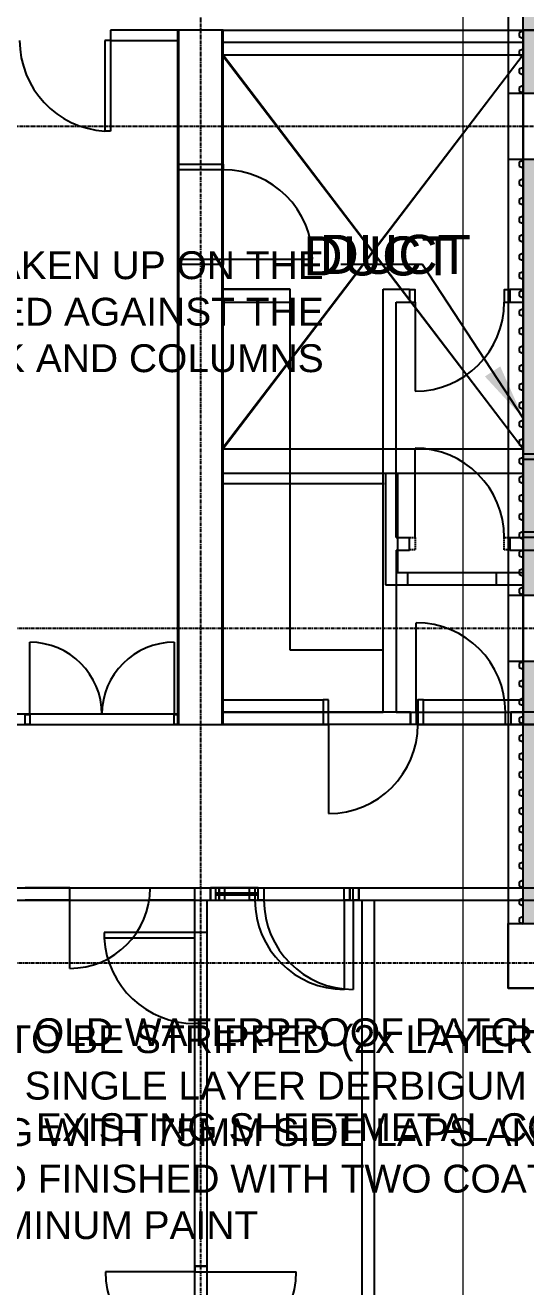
# Model space of a CAD drawing. Header units: millimetres. Extents: x -27283 to 30143, y -18440 to 22926.
# Drawn here: x -19108 to -14620, y -8124 to 3182 of the extents above; entities that cross this region are included whole.
import ezdxf

# ---------------------------------------------------------------- set-up
doc = ezdxf.new("R2010")
doc.units = ezdxf.units.MM
for name, pattern in [('DASHED', [19.05, 12.7, -6.35]), ('PCENTRE', [50.8, 31.75, -6.35, 6.35, -6.35]), ('PCENTRE2', [28.575, 19.05, -3.175, 3.175, -3.175])]:
    doc.linetypes.add(name, pattern=pattern)
for name, color, linetype in [('11th Floor - Doors Windows and Openings', 7, 'Continuous'), ('11th Floor - General', 7, 'Continuous'), ('11th Floor - Structural Members', 7, 'Continuous'), ('11th Floor - Walls', 7, 'Continuous'), ('Boundaries_and_building_grids', 140, 'PCENTRE2'), ('Lift Motor Room Roof - Hatch', 7, 'Continuous'), ('Lift Motor Room Roof - Roofs', 7, 'Continuous'), ('Lift Motor Room Roof - Structural Members', 7, 'Continuous'), ('Lift Motor Room Roof - Text and Leaders', 7, 'Continuous'), ('Lift Motor Room Roof - Walls', 7, 'Continuous'), ('Roof - General', 7, 'Continuous'), ('Roof - Structural Members', 7, 'Continuous'), ('Roof - Text and Leaders', 7, 'Continuous'), ('Roof - Walls', 7, 'Continuous'), ('Sixth Floor - Doors Windows and Openings', 7, 'Continuous'), ('Sixth Floor - Structural Members', 7, 'Continuous'), ('Sixth Floor - Text and Leaders', 7, 'Continuous'), ('Sixth Floor - Walls', 7, 'Continuous'), ('Tenth Floor - Doors Windows and Openings', 7, 'Continuous'), ('Tenth Floor - Structural Members', 7, 'Continuous'), ('Tenth Floor - Text and Leaders', 7, 'Continuous'), ('Tenth Floor - Walls', 7, 'Continuous')]:
    doc.layers.add(name, color=color, linetype=linetype)
doc.styles.add('Arial1', font='arial.ttf')
doc.dimstyles.new('ISO-25', dxfattribs={"dimtxt": 2.5, "dimasz": 2.5, "dimexe": 1.25, "dimexo": 0.625, "dimtad": 1, "dimtxsty": 'Standard', "dimcen": 2.5, "dimadec": 0, "dimazin": 0, "dimtfac": 1, "dimtmove": 0, "dimatfit": 3, "dimfxl": 1, "dimarcsym": 0})
pattern_1 = [(90, (0, 0), (-25, 2e-15), [0.25, -199.75]), (90, (0.98, 2.5), (-25, 2e-15), [0.25, -199.75]), (90, (1.955, 5), (-25, 2e-15), [0.25, -199.75]), (90, (2.917, 7.5), (-25, 2e-15), [0.25, -199.75]), (90, (3.862, 10), (-25, 2e-15), [0.25, -199.75]), (90, (4.782, 12.5), (-25, 2e-15), [0.25, -199.75]), (90, (5.675, 15), (-25, 2e-15), [0.25, -199.75]), (90, (6.53, 17.5), (-25, 2e-15), [0.25, -199.75]), (90, (7.348, 20), (-25, 2e-15), [0.25, -199.75]), (90, (8.117, 22.5), (-25, 2e-15), [0.25, -199.75]), (90, (8.84, 25), (-25, 2e-15), [0.25, -199.75]), (90, (9.505, 27.5), (-25, 2e-15), [0.25, -199.75]), (90, (10.113, 30), (-25, 2e-15), [0.25, -199.75]), (90, (10.658, 32.5), (-25, 2e-15), [0.25, -199.75]), (90, (11.137, 35), (-25, 2e-15), [0.25, -199.75]), (90, (11.547, 37.5), (-25, 2e-15), [0.25, -199.75]), (90, (11.887, 40), (-25, 2e-15), [0.25, -199.75]), (90, (12.155, 42.5), (-25, 2e-15), [0.25, -199.75]), (90, (12.345, 45), (-25, 2e-15), [0.25, -199.75]), (90, (12.463, 47.5), (-25, 2e-15), [0.25, -199.75]), (90, (12.5, 50), (-25, 2e-15), [0.25, -199.75]), (90, (0.98, 97.5), (-25, 2e-15), [0.25, -199.75]), (90, (1.955, 95), (-25, 2e-15), [0.25, -199.75]), (90, (2.917, 92.5), (-25, 2e-15), [0.25, -199.75]), (90, (3.862, 90), (-25, 2e-15), [0.25, -199.75]), (90, (4.782, 87.5), (-25, 2e-15), [0.25, -199.75]), (90, (5.675, 85), (-25, 2e-15), [0.25, -199.75]), (90, (6.53, 82.5), (-25, 2e-15), [0.25, -199.75]), (90, (7.348, 80), (-25, 2e-15), [0.25, -199.75]), (90, (8.117, 77.5), (-25, 2e-15), [0.25, -199.75]), (90, (8.84, 75), (-25, 2e-15), [0.25, -199.75]), (90, (9.505, 72.5), (-25, 2e-15), [0.25, -199.75]), (90, (10.113, 70), (-25, 2e-15), [0.25, -199.75]), (90, (10.658, 67.5), (-25, 2e-15), [0.25, -199.75]), (90, (11.137, 65), (-25, 2e-15), [0.25, -199.75]), (90, (11.547, 62.5), (-25, 2e-15), [0.25, -199.75]), (90, (11.887, 60), (-25, 2e-15), [0.25, -199.75]), (90, (12.155, 57.5), (-25, 2e-15), [0.25, -199.75]), (90, (12.345, 55), (-25, 2e-15), [0.25, -199.75]), (90, (12.463, 52.5), (-25, 2e-15), [0.25, -199.75]), (90, (-0.98, 102.5), (-25, 2e-15), [0.25, -199.75]), (90, (-1.955, 105), (-25, 2e-15), [0.25, -199.75]), (90, (-2.917, 107.5), (-25, 2e-15), [0.25, -199.75]), (90, (-3.862, 110), (-25, 2e-15), [0.25, -199.75]), (90, (-4.782, 112.5), (-25, 2e-15), [0.25, -199.75]), (90, (-5.675, 115), (-25, 2e-15), [0.25, -199.75]), (90, (-6.53, 117.5), (-25, 2e-15), [0.25, -199.75]), (90, (-7.348, 120), (-25, 2e-15), [0.25, -199.75]), (90, (-8.117, 122.5), (-25, 2e-15), [0.25, -199.75]), (90, (-8.84, 125), (-25, 2e-15), [0.25, -199.75]), (90, (-9.505, 127.5), (-25, 2e-15), [0.25, -199.75]), (90, (-10.113, 130), (-25, 2e-15), [0.25, -199.75]), (90, (-10.658, 132.5), (-25, 2e-15), [0.25, -199.75]), (90, (-11.137, 135), (-25, 2e-15), [0.25, -199.75]), (90, (-11.547, 137.5), (-25, 2e-15), [0.25, -199.75]), (90, (-11.887, 140), (-25, 2e-15), [0.25, -199.75]), (90, (-12.155, 142.5), (-25, 2e-15), [0.25, -199.75]), (90, (-12.345, 145), (-25, 2e-15), [0.25, -199.75]), (90, (-12.463, 147.5), (-25, 2e-15), [0.25, -199.75]), (90, (-12.5, 150), (-25, 2e-15), [0.25, -199.75]), (90, (-0.98, 197.5), (-25, 2e-15), [0.25, -199.75]), (90, (-1.955, 195), (-25, 2e-15), [0.25, -199.75]), (90, (-2.917, 192.5), (-25, 2e-15), [0.25, -199.75]), (90, (-3.862, 190), (-25, 2e-15), [0.25, -199.75]), (90, (-4.782, 187.5), (-25, 2e-15), [0.25, -199.75]), (90, (-5.675, 185), (-25, 2e-15), [0.25, -199.75]), (90, (-6.53, 182.5), (-25, 2e-15), [0.25, -199.75]), (90, (-7.348, 180), (-25, 2e-15), [0.25, -199.75]), (90, (-8.117, 177.5), (-25, 2e-15), [0.25, -199.75]), (90, (-8.84, 175), (-25, 2e-15), [0.25, -199.75]), (90, (-9.505, 172.5), (-25, 2e-15), [0.25, -199.75]), (90, (-10.113, 170), (-25, 2e-15), [0.25, -199.75]), (90, (-10.658, 167.5), (-25, 2e-15), [0.25, -199.75]), (90, (-11.137, 165), (-25, 2e-15), [0.25, -199.75]), (90, (-11.547, 162.5), (-25, 2e-15), [0.25, -199.75]), (90, (-11.887, 160), (-25, 2e-15), [0.25, -199.75]), (90, (-12.155, 157.5), (-25, 2e-15), [0.25, -199.75]), (90, (-12.345, 155), (-25, 2e-15), [0.25, -199.75]), (90, (-12.463, 152.5), (-25, 2e-15), [0.25, -199.75]), (90, (0, 100), (-25, 2e-15), [0.25, -199.75])]

msp = doc.modelspace()

# ---------------------------------------------------------------- hatches: boundary and pattern name
at = {"layer": 'Lift Motor Room Roof - Hatch', "linetype": 'Continuous', "lineweight": -3}
h = msp.add_hatch(dxfattribs=at)
h.set_pattern_fill('GENERAL', color=8, scale=25, style=0)
h.set_pattern_definition(pattern_1)
h.paths.add_polyline_path([(-14643, 4901), (-14644, 2571), (-14323, 2571), (-14323, 4901)])
h = msp.add_hatch(dxfattribs=at)
h.set_pattern_fill('GENERAL', color=8, scale=25, style=0)
h.set_pattern_definition(pattern_1)
h.paths.add_polyline_path([(-14643, 1981), (-14643, -1929), (-14323, -1929), (-14323, 1981)])
h = msp.add_hatch(dxfattribs=at)
h.set_pattern_fill('GENERAL', color=8, scale=25, style=0)
h.set_pattern_definition(pattern_1)
h.paths.add_polyline_path([(-14643, -2519), (-14643, -4869), (-14323, -4869), (-14323, -2519)])

# ---------------------------------------------------------------- linework, layer by layer
at = {"layer": '11th Floor - Doors Windows and Openings', "color": 1, "linetype": 'Continuous'}
for p, q in [((-17333, 1086, 37950), (-16533, 1086, 37950)), ((-15613, 701, 37950), (-15613, -99, 37950)), ((-15613, -1409, 37950), (-15613, -609, 37950))]:
    msp.add_line(p, q, dxfattribs=at)
at = {"layer": '11th Floor - Doors Windows and Openings', "color": 1, "linetype": 'Continuous', "lineweight": -3}
for p, q in [((-19067, -2995, 37950), (-19067, -2348, 37950)), ((-17773, -2348, 37950), (-17773, -2995, 37950)), ((-18709, -5272, 37950), (-18709, -4549, 37950)), ((-17588, -7989, 37950), (-18388, -7989, 37950)), ((-17478, -7989, 37950), (-16678, -7989, 37950))]:
    msp.add_line(p, q, dxfattribs=at)
at = {"layer": '11th Floor - Doors Windows and Openings', "color": 1, "linetype": 'Continuous', "elevation": 37950}
for points in [[(-17333, 1886), (-17733, 1886), (-17733, 1936), (-17333, 1936), (-17333, 1886)], [(-17333, 1036), (-17733, 1036), (-17733, 1086), (-17333, 1086), (-17333, 1036)], [(-15663, 701), (-15613, 701), (-15613, 811), (-15663, 811), (-15663, 701)], [(-14813, 701), (-14763, 701), (-14763, 811), (-14813, 811), (-14813, 701)], [(-14423, -709), (-14643, -709), (-14643, -659), (-14423, -659), (-14423, -709)], [(-14423, -1409), (-14643, -1409), (-14643, -1359), (-14423, -1359), (-14423, -1409)]]:
    msp.add_lwpolyline(points, dxfattribs=at)
at = {"layer": '11th Floor - Doors Windows and Openings', "color": 1, "linetype": 'DASHED', "elevation": 37950}
for points in [[(-15663, -1409), (-15613, -1409), (-15613, -1519), (-15663, -1519), (-15663, -1409)], [(-14813, -1409), (-14763, -1409), (-14763, -1519), (-14813, -1519), (-14813, -1409)]]:
    msp.add_lwpolyline(points, dxfattribs=at)
at = {"layer": '11th Floor - Doors Windows and Openings', "color": 1, "linetype": 'Continuous', "lineweight": -3, "elevation": 37950}
for points in [[(-19108, -2995), (-19067, -2995), (-19067, -3084), (-19108, -3084), (-19108, -2995)], [(-17773, -2995), (-17733, -2995), (-17733, -3084), (-17773, -3084), (-17773, -2995)], [(-17478, -7989), (-17478, -7939), (-17588, -7939), (-17588, -7989), (-17478, -7989)]]:
    msp.add_lwpolyline(points, dxfattribs=at)
at = {"layer": '11th Floor - Doors Windows and Openings', "color": 1, "linetype": 'Continuous'}
for centre, start, end in [((-17333, 1086, 37950), 0, 90), ((-15613, 701, 37950), 270, 0), ((-15613, -1409, 37950), 0, 90)]:
    msp.add_arc(centre, 800, start, end, dxfattribs=at)
at = {"layer": '11th Floor - Doors Windows and Openings', "color": 1, "linetype": 'Continuous', "lineweight": -3}
for centre, radius, start, end in [((-19067, -2995, 37950), 647, 0, 90), ((-17773, -2995, 37950), 647, 90, 180), ((-18709, -4549, 37950), 722, 270, 0), ((-17588, -7989, 37950), 800, 180, 270), ((-17478, -7989, 37950), 800, 270, 0)]:
    msp.add_arc(centre, radius, start, end, dxfattribs=at)
at = {"layer": '11th Floor - General', "linetype": 'Continuous'}
for p, q in [((-16733, -2418, 37950), (-16733, 701, 37950)), ((-15898, -2418, 37950), (-16733, -2418, 37950))]:
    msp.add_line(p, q, dxfattribs=at)
at = {"layer": '11th Floor - Structural Members', "color": 5, "linetype": 'Continuous', "lineweight": -3, "elevation": 37950}
for points in [[(-17333, 3136), (-17733, 3136), (-17733, -3084), (-17333, -3084)], [(-14423, 3136), (-14423, -3084), (-14643, -3084), (-14643, 3136)]]:
    msp.add_lwpolyline(points, close=True, dxfattribs=at)
at = {"layer": '11th Floor - Walls', "color": 2, "linetype": 'Continuous'}
for p, q in [((-17333, 816, 37950), (-16733, 816, 37950)), ((-16733, 816, 37950), (-17333, 816, 37950)), ((-17333, 816, 37950), (-16733, 816, 37950)), ((-16869, 816, 37950), (-16984, 816, 37950)), ((-16733, 701, 37950), (-16733, 816, 37950)), ((-15898, 816, 37950), (-15663, 816, 37950)), ((-15663, 816, 37950), (-15663, 701, 37950)), ((-14763, 701, 37950), (-14763, 816, 37950)), ((-14763, 816, 37950), (-14643, 816, 37950)), ((-14763, 811, 37950), (-14763, 701, 37950)), ((-17333, 701, 37950), (-16733, 701, 37950)), ((-17333, 701, 37950), (-16733, 701, 37950)), ((-15783, 701, 37950), (-15613, 701, 37950)), ((-15783, -1409, 37950), (-15783, 701, 37950)), ((-14763, 701, 37950), (-14643, 701, 37950)), ((-15783, -1409, 37950), (-15663, -1409, 37950)), ((-15663, -1524, 37950), (-15663, -1409, 37950)), ((-14763, -1409, 37950), (-14763, -1524, 37950)), ((-14763, -1519, 37950), (-14763, -1409, 37950)), ((-14763, -1409, 37950), (-14643, -1409, 37950)), ((-14423, -1409, 37950), (-14643, -1409, 37950)), ((-15783, -1524, 37950), (-15663, -1524, 37950)), ((-14763, -1524, 37950), (-14423, -1524, 37950)), ((-13183, -2974, 37950), (-14643, -2974, 37950)), ((-14643, -3084, 37950), (-14423, -3084, 37950)), ((-18709, -4549, 37950), (-19108, -4549, 37950)), ((-17987, -4549, 37950), (-17588, -4549, 37950)), ((-17588, -4549, 37950), (-8478, -4549, 37950)), ((-17588, -7989, 37950), (-17588, -4549, 37950)), ((-18709, -4659, 37950), (-19108, -4659, 37950)), ((-17588, -4659, 37950), (-17995, -4659, 37950)), ((-17478, -4659, 37950), (-8588, -4659, 37950)), ((-17478, -7989, 37950), (-17478, -4659, 37950)), ((-17588, -7939, 37950), (-17478, -7939, 37950))]:
    msp.add_line(p, q, dxfattribs=at)
at = {"layer": '11th Floor - Walls', "color": 2, "linetype": 'Continuous', "elevation": 37950}
for points in [[(-14643, 3026), (-17333, 3026), (-17333, 3136), (-14643, 3136), (-14643, 3026)], [(-16733, -3084), (-17333, -3084), (-17333, -2974), (-15898, -2974), (-15898, 816)], [(-15783, -1524), (-15783, -2974), (-15663, -2974)], [(-15663, -2974), (-14643, -2974), (-14643, -3084)], [(-14643, -3084), (-16733, -3084)]]:
    msp.add_lwpolyline(points, dxfattribs=at)
at = {"layer": 'Boundaries_and_building_grids', "color": 140, "linetype": 'PCENTRE', "lineweight": -3}
for p, q in [((-17533, -11774), (-17533, 11826)), ((-27283, 2276), (25217, 2276)), ((25217, -2224), (-27283, -2224)), ((25217, -5224), (-27283, -5224))]:
    msp.add_line(p, q, dxfattribs=at)
at = {"layer": 'Lift Motor Room Roof - Roofs', "color": 4, "linetype": 'Continuous', "lineweight": -3}
for p, q in [((-14644, 2571, 46830), (-14643, 4901, 46830)), ((-14643, -1929, 46830), (-14643, 1981, 46830)), ((-14643, -4869, 46830), (-14643, -2519, 46830))]:
    msp.add_line(p, q, dxfattribs=at)
at = {"layer": 'Lift Motor Room Roof - Structural Members', "color": 5, "linetype": 'Continuous', "lineweight": -3, "elevation": 46830}
for points in [[(-14778, 2571), (-14778, 1981), (-14323, 1981), (-14323, 2571)], [(-14778, -1929), (-14778, -2519), (-14323, -2519), (-14323, -1929)], [(-14778, -5449), (-14778, -4869), (-14323, -4869), (-14323, -4994), (-14178, -4994), (-14178, -5449)]]:
    msp.add_lwpolyline(points, close=True, dxfattribs=at)
at = {"layer": 'Lift Motor Room Roof - Walls', "color": 1, "linetype": 'Continuous'}
for p, q in [((-14644, 3130, 46830), (-14644, 3227, 46830)), ((-14644, 3130, 46830), (-14679, 3114, 46830)), ((-14679, 3114, 46830), (-14679, 3081, 46830)), ((-14679, 3081, 46830), (-14644, 3064, 46830)), ((-14644, 2967, 46830), (-14644, 3064, 46830)), ((-14644, 2967, 46830), (-14679, 2951, 46830)), ((-14679, 2951, 46830), (-14679, 2917, 46830)), ((-14679, 2917, 46830), (-14644, 2901, 46830)), ((-14644, 2804, 46830), (-14644, 2901, 46830)), ((-14644, 2804, 46830), (-14679, 2788, 46830)), ((-14679, 2788, 46830), (-14679, 2754, 46830)), ((-14679, 2754, 46830), (-14644, 2738, 46830)), ((-14644, 2641, 46830), (-14644, 2738, 46830)), ((-14644, 2641, 46830), (-14679, 2625, 46830)), ((-14679, 2625, 46830), (-14679, 2591, 46830)), ((-14679, 2591, 46830), (-14644, 2575, 46830)), ((-14644, 2571, 46830), (-14644, 2575, 46830)), ((-14643, 1970, 46830), (-14679, 1954, 46830)), ((-14679, 1954, 46830), (-14679, 1920, 46830)), ((-14643, 1970, 46830), (-14643, 1981, 46830)), ((-14679, 1920, 46830), (-14643, 1903, 46830)), ((-14643, 1804, 46830), (-14643, 1903, 46830)), ((-14643, 1804, 46830), (-14679, 1787, 46830)), ((-14679, 1787, 46830), (-14679, 1753, 46830)), ((-14679, 1753, 46830), (-14643, 1737, 46830)), ((-14643, 1638, 46830), (-14643, 1737, 46830)), ((-14643, 1638, 46830), (-14679, 1621, 46830)), ((-14679, 1621, 46830), (-14679, 1587, 46830)), ((-14679, 1587, 46830), (-14643, 1571, 46830)), ((-14643, 1471, 46830), (-14679, 1455, 46830)), ((-14643, 1471, 46830), (-14643, 1571, 46830)), ((-14679, 1455, 46830), (-14679, 1421, 46830)), ((-14679, 1421, 46830), (-14643, 1404, 46830)), ((-14643, 1305, 46830), (-14643, 1404, 46830)), ((-14643, 1305, 46830), (-14679, 1288, 46830)), ((-14679, 1288, 46830), (-14679, 1255, 46830)), ((-14679, 1255, 46830), (-14643, 1238, 46830)), ((-14643, 1139, 46830), (-14679, 1122, 46830)), ((-14643, 1139, 46830), (-14643, 1238, 46830)), ((-14679, 1122, 46830), (-14679, 1088, 46830)), ((-14679, 1088, 46830), (-14643, 1072, 46830)), ((-14643, 972, 46830), (-14643, 1072, 46830)), ((-14643, 972, 46830), (-14679, 956, 46830)), ((-14679, 956, 46830), (-14679, 922, 46830)), ((-14679, 922, 46830), (-14643, 905, 46830)), ((-14643, 806, 46830), (-14643, 905, 46830)), ((-14643, 806, 46830), (-14679, 790, 46830)), ((-14679, 790, 46830), (-14679, 756, 46830)), ((-14679, 756, 46830), (-14643, 739, 46830)), ((-14643, 640, 46830), (-14643, 739, 46830)), ((-14643, 640, 46830), (-14679, 623, 46830)), ((-14679, 623, 46830), (-14679, 589, 46830)), ((-14679, 589, 46830), (-14643, 573, 46830)), ((-14643, 473, 46830), (-14643, 573, 46830)), ((-14643, 473, 46830), (-14679, 457, 46830)), ((-14679, 457, 46830), (-14679, 423, 46830)), ((-14679, 423, 46830), (-14643, 406, 46830)), ((-14643, 307, 46830), (-14643, 406, 46830)), ((-14643, 307, 46830), (-14679, 291, 46830)), ((-14679, 291, 46830), (-14679, 257, 46830)), ((-14679, 257, 46830), (-14643, 240, 46830)), ((-14643, 141, 46830), (-14643, 240, 46830)), ((-14643, 141, 46830), (-14679, 124, 46830)), ((-14679, 124, 46830), (-14679, 90, 46830)), ((-14679, 90, 46830), (-14643, 74, 46830)), ((-14643, -26, 46830), (-14643, 74, 46830)), ((-14643, -26, 46830), (-14679, -42, 46830)), ((-14679, -42, 46830), (-14679, -76, 46830)), ((-14679, -76, 46830), (-14643, -92, 46830)), ((-14643, -192, 46830), (-14643, -92, 46830)), ((-14643, -192, 46830), (-14679, -208, 46830)), ((-14679, -208, 46830), (-14679, -242, 46830)), ((-14679, -242, 46830), (-14643, -259, 46830)), ((-14643, -358, 46830), (-14643, -259, 46830)), ((-14643, -358, 46830), (-14679, -375, 46830)), ((-14679, -375, 46830), (-14679, -409, 46830)), ((-14679, -409, 46830), (-14643, -425, 46830)), ((-14643, -525, 46830), (-14643, -425, 46830)), ((-14643, -525, 46830), (-14679, -541, 46830)), ((-14679, -541, 46830), (-14679, -575, 46830)), ((-14679, -575, 46830), (-14643, -591, 46830)), ((-14643, -691, 46830), (-14643, -591, 46830)), ((-14643, -691, 46830), (-14679, -707, 46830)), ((-14679, -707, 46830), (-14679, -741, 46830)), ((-14679, -741, 46830), (-14643, -758, 46830)), ((-14643, -857, 46830), (-14643, -758, 46830)), ((-14643, -857, 46830), (-14679, -874, 46830)), ((-14679, -874, 46830), (-14679, -908, 46830)), ((-14679, -908, 46830), (-14643, -924, 46830)), ((-14643, -1023, 46830), (-14643, -924, 46830)), ((-14643, -1023, 46830), (-14679, -1040, 46830)), ((-14679, -1040, 46830), (-14679, -1074, 46830)), ((-14679, -1074, 46830), (-14643, -1090, 46830)), ((-14643, -1190, 46830), (-14643, -1090, 46830)), ((-14643, -1190, 46830), (-14679, -1206, 46830)), ((-14679, -1206, 46830), (-14679, -1240, 46830)), ((-14679, -1240, 46830), (-14643, -1257, 46830)), ((-14643, -1356, 46830), (-14679, -1373, 46830)), ((-14643, -1356, 46830), (-14643, -1257, 46830)), ((-14679, -1373, 46830), (-14679, -1407, 46830)), ((-14679, -1407, 46830), (-14643, -1423, 46830)), ((-14643, -1522, 46830), (-14643, -1423, 46830)), ((-14643, -1522, 46830), (-14679, -1539, 46830)), ((-14679, -1539, 46830), (-14679, -1573, 46830)), ((-14679, -1573, 46830), (-14643, -1589, 46830)), ((-14643, -1689, 46830), (-14679, -1705, 46830)), ((-14643, -1689, 46830), (-14643, -1589, 46830)), ((-14679, -1705, 46830), (-14679, -1739, 46830)), ((-14679, -1739, 46830), (-14643, -1756, 46830)), ((-14643, -1855, 46830), (-14643, -1756, 46830)), ((-14643, -1855, 46830), (-14679, -1872, 46830)), ((-14679, -1872, 46830), (-14679, -1905, 46830)), ((-14679, -1905, 46830), (-14643, -1922, 46830)), ((-14643, -1929, 46830), (-14643, -1922, 46830)), ((-14644, -2524, 46830), (-14679, -2540, 46830)), ((-14679, -2540, 46830), (-14679, -2573, 46830)), ((-14679, -2573, 46830), (-14644, -2589, 46830)), ((-14644, -2524, 46830), (-14643, -2519, 46830)), ((-14644, -2687, 46830), (-14644, -2589, 46830)), ((-14644, -2687, 46830), (-14679, -2703, 46830)), ((-14679, -2703, 46830), (-14679, -2736, 46830)), ((-14679, -2736, 46830), (-14644, -2752, 46830)), ((-14644, -2850, 46830), (-14644, -2752, 46830)), ((-14644, -2850, 46830), (-14679, -2866, 46830)), ((-14679, -2866, 46830), (-14679, -2899, 46830)), ((-14679, -2899, 46830), (-14644, -2915, 46830)), ((-14644, -3013, 46830), (-14644, -2915, 46830)), ((-14644, -3013, 46830), (-14679, -3029, 46830)), ((-14679, -3029, 46830), (-14679, -3062, 46830)), ((-14679, -3062, 46830), (-14644, -3079, 46830)), ((-14644, -3176, 46830), (-14644, -3079, 46830)), ((-14644, -3176, 46830), (-14679, -3192, 46830)), ((-14679, -3192, 46830), (-14679, -3225, 46830)), ((-14679, -3225, 46830), (-14644, -3242, 46830)), ((-14644, -3339, 46830), (-14644, -3242, 46830)), ((-14644, -3339, 46830), (-14679, -3355, 46830)), ((-14679, -3355, 46830), (-14679, -3389, 46830)), ((-14679, -3389, 46830), (-14644, -3405, 46830)), ((-14644, -3502, 46830), (-14679, -3518, 46830)), ((-14644, -3502, 46830), (-14644, -3405, 46830)), ((-14679, -3518, 46830), (-14679, -3552, 46830)), ((-14679, -3552, 46830), (-14644, -3568, 46830)), ((-14644, -3665, 46830), (-14644, -3568, 46830)), ((-14644, -3665, 46830), (-14679, -3681, 46830)), ((-14679, -3681, 46830), (-14679, -3715, 46830)), ((-14679, -3715, 46830), (-14644, -3731, 46830)), ((-14644, -3828, 46830), (-14644, -3731, 46830)), ((-14644, -3828, 46830), (-14679, -3844, 46830)), ((-14679, -3844, 46830), (-14679, -3878, 46830)), ((-14679, -3878, 46830), (-14644, -3894, 46830)), ((-14644, -3991, 46830), (-14644, -3894, 46830)), ((-14644, -3991, 46830), (-14679, -4008, 46830)), ((-14679, -4008, 46830), (-14679, -4041, 46830)), ((-14679, -4041, 46830), (-14644, -4057, 46830)), ((-14644, -4154, 46830), (-14644, -4057, 46830)), ((-14644, -4154, 46830), (-14679, -4171, 46830)), ((-14679, -4171, 46830), (-14679, -4204, 46830)), ((-14679, -4204, 46830), (-14644, -4220, 46830)), ((-14644, -4318, 46830), (-14644, -4220, 46830)), ((-14644, -4318, 46830), (-14679, -4334, 46830)), ((-14679, -4334, 46830), (-14679, -4367, 46830)), ((-14679, -4367, 46830), (-14644, -4383, 46830)), ((-14644, -4481, 46830), (-14644, -4383, 46830)), ((-14644, -4481, 46830), (-14679, -4497, 46830)), ((-14679, -4497, 46830), (-14679, -4530, 46830)), ((-14679, -4530, 46830), (-14644, -4546, 46830)), ((-14644, -4644, 46830), (-14644, -4546, 46830)), ((-14644, -4644, 46830), (-14679, -4660, 46830)), ((-14679, -4660, 46830), (-14679, -4693, 46830)), ((-14679, -4693, 46830), (-14644, -4709, 46830)), ((-14644, -4807, 46830), (-14644, -4709, 46830)), ((-14644, -4807, 46830), (-14679, -4823, 46830)), ((-14679, -4823, 46830), (-14679, -4856, 46830)), ((-14679, -4856, 46830), (-14644, -4872, 46830))]:
    msp.add_line(p, q, dxfattribs=at)
at = {"layer": 'Lift Motor Room Roof - Walls', "color": 2, "linetype": 'Continuous', "elevation": 46830}
msp.add_lwpolyline([(-14778, 5501), (-14778, -5449), (12712, -5449), (12712, 5501)], close=True, dxfattribs=at)
at = {"layer": 'Roof - General', "color": 4, "linetype": 'Continuous', "lineweight": 0}
msp.add_xline((-15183, -9737, 42250), (0, 1), dxfattribs=at)
at = {"layer": 'Roof - Structural Members', "color": 5, "linetype": 'Continuous', "lineweight": -3, "elevation": 42250}
for points in [[(-14778, 2571), (-14778, 1981), (-14323, 1981), (-14323, 2571)], [(-14778, -1929), (-14778, -2519), (-14323, -2519), (-14323, -1929)], [(-14778, -5449), (-14778, -4869), (-14323, -4869), (-14323, -4994), (-14178, -4994), (-14178, -5449)]]:
    msp.add_lwpolyline(points, close=True, dxfattribs=at)
at = {"layer": 'Roof - Walls', "color": 3, "linetype": 'Continuous'}
for p, q in [((-14644, 2571, 42250), (-14643, 4901, 42250)), ((-14643, -1929, 42250), (-14643, 1981, 42250)), ((-14643, -4869, 42250), (-14644, -2519, 42250))]:
    msp.add_line(p, q, dxfattribs=at)
at = {"layer": 'Roof - Walls', "color": 1, "linetype": 'Continuous'}
for p, q in [((-14644, 3130, 42250), (-14644, 3227, 42250)), ((-14644, 3130, 42250), (-14679, 3114, 42250)), ((-14679, 3114, 42250), (-14679, 3081, 42250)), ((-14679, 3081, 42250), (-14644, 3064, 42250)), ((-14644, 2967, 42250), (-14644, 3064, 42250)), ((-14644, 2967, 42250), (-14679, 2951, 42250)), ((-14679, 2951, 42250), (-14679, 2917, 42250)), ((-14679, 2917, 42250), (-14644, 2901, 42250)), ((-14644, 2804, 42250), (-14644, 2901, 42250)), ((-14644, 2804, 42250), (-14679, 2788, 42250)), ((-14679, 2788, 42250), (-14679, 2754, 42250)), ((-14679, 2754, 42250), (-14644, 2738, 42250)), ((-14644, 2641, 42250), (-14644, 2738, 42250)), ((-14644, 2641, 42250), (-14679, 2625, 42250)), ((-14679, 2625, 42250), (-14679, 2591, 42250)), ((-14679, 2591, 42250), (-14644, 2575, 42250)), ((-14644, 2571, 42250), (-14644, 2575, 42250)), ((-14643, 1970, 42250), (-14679, 1954, 42250)), ((-14679, 1954, 42250), (-14679, 1920, 42250)), ((-14643, 1970, 42250), (-14643, 1981, 42250)), ((-14679, 1920, 42250), (-14643, 1903, 42250)), ((-14643, 1804, 42250), (-14643, 1903, 42250)), ((-14643, 1804, 42250), (-14679, 1787, 42250)), ((-14679, 1787, 42250), (-14679, 1753, 42250)), ((-14679, 1753, 42250), (-14643, 1737, 42250)), ((-14643, 1638, 42250), (-14643, 1737, 42250)), ((-14643, 1638, 42250), (-14679, 1621, 42250)), ((-14679, 1621, 42250), (-14679, 1587, 42250)), ((-14679, 1587, 42250), (-14643, 1571, 42250)), ((-14643, 1471, 42250), (-14679, 1455, 42250)), ((-14643, 1471, 42250), (-14643, 1571, 42250)), ((-14679, 1455, 42250), (-14679, 1421, 42250)), ((-14679, 1421, 42250), (-14643, 1404, 42250)), ((-14643, 1305, 42250), (-14643, 1404, 42250)), ((-14643, 1305, 42250), (-14679, 1288, 42250)), ((-14679, 1288, 42250), (-14679, 1255, 42250)), ((-14679, 1255, 42250), (-14643, 1238, 42250)), ((-14643, 1139, 42250), (-14679, 1122, 42250)), ((-14643, 1139, 42250), (-14643, 1238, 42250)), ((-14679, 1122, 42250), (-14679, 1088, 42250)), ((-14679, 1088, 42250), (-14643, 1072, 42250)), ((-14643, 972, 42250), (-14643, 1072, 42250)), ((-14643, 972, 42250), (-14679, 956, 42250)), ((-14679, 956, 42250), (-14679, 922, 42250)), ((-14679, 922, 42250), (-14643, 905, 42250)), ((-14643, 806, 42250), (-14643, 905, 42250)), ((-14643, 806, 42250), (-14679, 790, 42250)), ((-14679, 790, 42250), (-14679, 756, 42250)), ((-14679, 756, 42250), (-14643, 739, 42250)), ((-14643, 640, 42250), (-14643, 739, 42250)), ((-14643, 640, 42250), (-14679, 623, 42250)), ((-14679, 623, 42250), (-14679, 589, 42250)), ((-14679, 589, 42250), (-14643, 573, 42250)), ((-14643, 473, 42250), (-14643, 573, 42250)), ((-14643, 473, 42250), (-14679, 457, 42250)), ((-14679, 457, 42250), (-14679, 423, 42250)), ((-14679, 423, 42250), (-14643, 406, 42250)), ((-14643, 307, 42250), (-14643, 406, 42250)), ((-14643, 307, 42250), (-14679, 291, 42250)), ((-14679, 291, 42250), (-14679, 257, 42250)), ((-14679, 257, 42250), (-14643, 240, 42250)), ((-14643, 141, 42250), (-14643, 240, 42250)), ((-14643, 141, 42250), (-14679, 124, 42250)), ((-14679, 124, 42250), (-14679, 90, 42250)), ((-14679, 90, 42250), (-14643, 74, 42250)), ((-14643, -26, 42250), (-14643, 74, 42250)), ((-14643, -26, 42250), (-14679, -42, 42250)), ((-14679, -42, 42250), (-14679, -76, 42250)), ((-14679, -76, 42250), (-14643, -92, 42250)), ((-14643, -192, 42250), (-14643, -92, 42250)), ((-14643, -192, 42250), (-14679, -208, 42250)), ((-14679, -208, 42250), (-14679, -242, 42250)), ((-14679, -242, 42250), (-14643, -259, 42250)), ((-14643, -358, 42250), (-14643, -259, 42250)), ((-14643, -358, 42250), (-14679, -375, 42250)), ((-14679, -375, 42250), (-14679, -409, 42250)), ((-14679, -409, 42250), (-14643, -425, 42250)), ((-14643, -525, 42250), (-14643, -425, 42250)), ((-14643, -525, 42250), (-14679, -541, 42250)), ((-14679, -541, 42250), (-14679, -575, 42250)), ((-14679, -575, 42250), (-14643, -591, 42250)), ((-14643, -691, 42250), (-14643, -591, 42250)), ((-14643, -691, 42250), (-14679, -707, 42250)), ((-14679, -707, 42250), (-14679, -741, 42250)), ((-14679, -741, 42250), (-14643, -758, 42250)), ((-14643, -857, 42250), (-14643, -758, 42250)), ((-14643, -857, 42250), (-14679, -874, 42250)), ((-14679, -874, 42250), (-14679, -908, 42250)), ((-14679, -908, 42250), (-14643, -924, 42250)), ((-14643, -1023, 42250), (-14643, -924, 42250)), ((-14643, -1023, 42250), (-14679, -1040, 42250)), ((-14679, -1040, 42250), (-14679, -1074, 42250)), ((-14679, -1074, 42250), (-14643, -1090, 42250)), ((-14643, -1190, 42250), (-14643, -1090, 42250)), ((-14643, -1190, 42250), (-14679, -1206, 42250)), ((-14679, -1206, 42250), (-14679, -1240, 42250)), ((-14679, -1240, 42250), (-14643, -1257, 42250)), ((-14643, -1356, 42250), (-14679, -1373, 42250)), ((-14643, -1356, 42250), (-14643, -1257, 42250)), ((-14679, -1373, 42250), (-14679, -1407, 42250)), ((-14679, -1407, 42250), (-14643, -1423, 42250)), ((-14643, -1522, 42250), (-14643, -1423, 42250)), ((-14643, -1522, 42250), (-14679, -1539, 42250)), ((-14679, -1539, 42250), (-14679, -1573, 42250)), ((-14679, -1573, 42250), (-14643, -1589, 42250)), ((-14643, -1689, 42250), (-14679, -1705, 42250)), ((-14643, -1689, 42250), (-14643, -1589, 42250)), ((-14679, -1705, 42250), (-14679, -1739, 42250)), ((-14679, -1739, 42250), (-14643, -1756, 42250)), ((-14643, -1855, 42250), (-14643, -1756, 42250)), ((-14643, -1855, 42250), (-14679, -1872, 42250)), ((-14679, -1872, 42250), (-14679, -1905, 42250)), ((-14679, -1905, 42250), (-14643, -1922, 42250)), ((-14643, -1929, 42250), (-14643, -1922, 42250)), ((-14644, -2524, 42250), (-14679, -2540, 42250)), ((-14679, -2540, 42250), (-14679, -2573, 42250)), ((-14679, -2573, 42250), (-14644, -2589, 42250)), ((-14644, -2524, 42250), (-14644, -2519, 42250)), ((-14644, -2687, 42250), (-14644, -2589, 42250)), ((-14644, -2687, 42250), (-14679, -2703, 42250)), ((-14679, -2703, 42250), (-14679, -2736, 42250)), ((-14679, -2736, 42250), (-14644, -2752, 42250)), ((-14644, -2850, 42250), (-14644, -2752, 42250)), ((-14644, -2850, 42250), (-14679, -2866, 42250)), ((-14679, -2866, 42250), (-14679, -2899, 42250)), ((-14679, -2899, 42250), (-14644, -2915, 42250)), ((-14644, -3013, 42250), (-14644, -2915, 42250)), ((-14644, -3013, 42250), (-14679, -3029, 42250)), ((-14679, -3029, 42250), (-14679, -3062, 42250)), ((-14679, -3062, 42250), (-14644, -3079, 42250)), ((-14644, -3176, 42250), (-14644, -3079, 42250)), ((-14644, -3176, 42250), (-14679, -3192, 42250)), ((-14679, -3192, 42250), (-14679, -3225, 42250)), ((-14679, -3225, 42250), (-14644, -3242, 42250)), ((-14644, -3339, 42250), (-14644, -3242, 42250)), ((-14644, -3339, 42250), (-14679, -3355, 42250)), ((-14679, -3355, 42250), (-14679, -3389, 42250)), ((-14679, -3389, 42250), (-14644, -3405, 42250)), ((-14644, -3502, 42250), (-14679, -3518, 42250)), ((-14644, -3502, 42250), (-14644, -3405, 42250)), ((-14679, -3518, 42250), (-14679, -3552, 42250)), ((-14679, -3552, 42250), (-14644, -3568, 42250)), ((-14644, -3665, 42250), (-14644, -3568, 42250)), ((-14644, -3665, 42250), (-14679, -3681, 42250)), ((-14679, -3681, 42250), (-14679, -3715, 42250)), ((-14679, -3715, 42250), (-14644, -3731, 42250)), ((-14644, -3828, 42250), (-14644, -3731, 42250)), ((-14644, -3828, 42250), (-14679, -3844, 42250)), ((-14679, -3844, 42250), (-14679, -3878, 42250)), ((-14679, -3878, 42250), (-14644, -3894, 42250)), ((-14644, -3991, 42250), (-14644, -3894, 42250)), ((-14644, -3991, 42250), (-14679, -4008, 42250)), ((-14679, -4008, 42250), (-14679, -4041, 42250)), ((-14679, -4041, 42250), (-14644, -4057, 42250)), ((-14644, -4154, 42250), (-14644, -4057, 42250)), ((-14644, -4154, 42250), (-14679, -4171, 42250)), ((-14679, -4171, 42250), (-14679, -4204, 42250)), ((-14679, -4204, 42250), (-14644, -4220, 42250)), ((-14644, -4318, 42250), (-14644, -4220, 42250)), ((-14644, -4318, 42250), (-14679, -4334, 42250)), ((-14679, -4334, 42250), (-14679, -4367, 42250)), ((-14679, -4367, 42250), (-14644, -4383, 42250)), ((-14644, -4481, 42250), (-14644, -4383, 42250)), ((-14644, -4481, 42250), (-14679, -4497, 42250)), ((-14679, -4497, 42250), (-14679, -4530, 42250)), ((-14679, -4530, 42250), (-14644, -4546, 42250)), ((-14644, -4644, 42250), (-14644, -4546, 42250)), ((-14644, -4644, 42250), (-14679, -4660, 42250)), ((-14679, -4660, 42250), (-14679, -4693, 42250)), ((-14679, -4693, 42250), (-14644, -4709, 42250)), ((-14644, -4807, 42250), (-14644, -4709, 42250)), ((-14644, -4807, 42250), (-14679, -4823, 42250)), ((-14679, -4823, 42250), (-14679, -4856, 42250)), ((-14679, -4856, 42250), (-14644, -4872, 42250))]:
    msp.add_line(p, q, dxfattribs=at)
at = {"layer": 'Sixth Floor - Doors Windows and Openings', "color": 1, "linetype": 'Continuous', "lineweight": -3}
for p, q in [((-18394, 3046, 20700), (-18394, 2233, 20700)), ((-18343, 3046, 20700), (-18394, 3046, 20700)), ((-18343, 3046, 20700), (-18343, 2233, 20700)), ((-18343, 2233, 20700), (-18394, 2233, 20700)), ((-16388, -3084, 20700), (-16388, -3884, 20700)), ((-17018, -4549, 20700), (-17318, -4549, 20700)), ((-17318, -4594, 20700), (-17018, -4594, 20700)), ((-17018, -4614, 20700), (-17318, -4614, 20700)), ((-17318, -4659, 20700), (-17018, -4659, 20700)), ((-16168, -4659, 20700), (-16168, -5459, 20700)), ((-18401, -4950, 20700), (-18401, -5001, 20700)), ((-17588, -4950, 20700), (-18401, -4950, 20700)), ((-17588, -5001, 20700), (-17588, -4950, 20700)), ((-17588, -5001, 20700), (-18401, -5001, 20700))]:
    msp.add_line(p, q, dxfattribs=at)
at = {"layer": 'Sixth Floor - Doors Windows and Openings', "color": 1, "linetype": 'Continuous', "lineweight": -3, "elevation": 20700}
for points in [[(-16388, -2864), (-16438, -2864), (-16438, -3084), (-16388, -3084), (-16388, -2864)], [(-15538, -2864), (-15588, -2864), (-15588, -3084), (-15538, -3084), (-15538, -2864)], [(-17318, -4659), (-17318, -4549), (-17368, -4549), (-17368, -4659), (-17318, -4659)], [(-17018, -4549), (-16968, -4549), (-16968, -4659), (-17018, -4659), (-17018, -4549)], [(-16168, -4549), (-16118, -4549), (-16118, -4659), (-16168, -4659), (-16168, -4549)]]:
    msp.add_lwpolyline(points, dxfattribs=at)
at = {"layer": 'Sixth Floor - Doors Windows and Openings', "color": 1, "linetype": 'Continuous', "lineweight": -3}
for centre, radius, start, end in [((-18343, 3046, 20700), 815, 180, 266.4109), ((-16388, -3084, 20700), 800, 270, 0), ((-16168, -4659, 20700), 800, 180, 270), ((-17588, -4950, 20700), 815, 183.5891, 270)]:
    msp.add_arc(centre, radius, start, end, dxfattribs=at)
at = {"layer": 'Sixth Floor - Structural Members', "color": 8, "linetype": 'Continuous'}
for p, q in [((-17343, 2916, 20700), (-14643, -614, 20700)), ((-14643, 2916, 20700), (-17343, -614, 20700))]:
    msp.add_line(p, q, dxfattribs=at)
at = {"layer": 'Sixth Floor - Structural Members', "color": 5, "linetype": 'Continuous', "lineweight": -3, "elevation": 20700}
for points in [[(-17743, -3084), (-17343, -3084), (-17343, 3136), (-17743, 3136)], [(-14423, 3136), (-14643, 3136), (-14643, -3084), (-14423, -3084)]]:
    msp.add_lwpolyline(points, close=True, dxfattribs=at)
at = {"layer": 'Sixth Floor - Walls', "color": 2, "linetype": 'Continuous', "lineweight": -3}
for p, q in [((-17743, 3136, 20700), (-18343, 3136, 20700)), ((-18343, 3136, 20700), (-18343, 3046, 20700)), ((-18343, 3046, 20700), (-17743, 3046, 20700)), ((-17743, -2994, 20700), (-20499, -2994, 20700)), ((-20589, -3084, 20700), (-17743, -3084, 20700)), ((-19625, -4549, 20700), (-17368, -4549, 20700)), ((-17368, -4659, 20700), (-17368, -4549, 20700)), ((-16118, -4549, 20700), (-13630, -4549, 20700)), ((-16118, -4659, 20700), (-16118, -4549, 20700)), ((-19625, -4659, 20700), (-17588, -4659, 20700)), ((-17588, -4950, 20700), (-17588, -4659, 20700)), ((-17478, -4950, 20700), (-17478, -4659, 20700)), ((-17478, -4659, 20700), (-17368, -4659, 20700)), ((-16118, -4659, 20700), (-13630, -4659, 20700)), ((-17478, -4950, 20700), (-17588, -4950, 20700)), ((-17588, -5763, 20700), (-17478, -5763, 20700)), ((-17588, -9124, 20700), (-17588, -5763, 20700)), ((-17478, -9124, 20700), (-17478, -5763, 20700))]:
    msp.add_line(p, q, dxfattribs=at)
at = {"layer": 'Sixth Floor - Walls', "color": 3, "linetype": 'Continuous'}
for p, q in [((-17343, 3136, 20700), (-14643, 3136, 20700)), ((-17343, 2916, 20700), (-14643, 2916, 20700)), ((-17343, -614, 20700), (-14643, -614, 20700)), ((-17343, -834, 20700), (-14643, -834, 20700)), ((-17343, -924, 20700), (-15889, -924, 20700))]:
    msp.add_line(p, q, dxfattribs=at)
at = {"layer": 'Sixth Floor - Walls', "color": 3, "linetype": 'Continuous', "lineweight": -3}
for p, q in [((-17343, -2864, 20700), (-16438, -2864, 20700)), ((-17343, -3084, 20700), (-17343, -2864, 20700)), ((-15538, -2864, 20700), (-14643, -2864, 20700)), ((-14643, -3084, 20700), (-14643, -2864, 20700)), ((-17343, -3084, 20700), (-16438, -3084, 20700)), ((-15538, -3084, 20700), (-14643, -3084, 20700))]:
    msp.add_line(p, q, dxfattribs=at)
at = {"layer": 'Tenth Floor - Doors Windows and Openings', "color": 1, "linetype": 'Continuous'}
msp.add_line((-15603, -2974, 34500), (-15603, -2174, 34500), dxfattribs=at)
at = {"layer": 'Tenth Floor - Doors Windows and Openings', "color": 1, "linetype": 'Continuous', "lineweight": -3}
for p, q in [((-17098, -4549, 34500), (-17398, -4549, 34500)), ((-17398, -4594, 34500), (-17098, -4594, 34500)), ((-17098, -4614, 34500), (-17398, -4614, 34500)), ((-17398, -4659, 34500), (-17098, -4659, 34500)), ((-16248, -4659, 34500), (-16248, -5459, 34500))]:
    msp.add_line(p, q, dxfattribs=at)
at = {"layer": 'Tenth Floor - Doors Windows and Openings', "color": 1, "linetype": 'Continuous', "elevation": 34500}
for points in [[(-15603, -3084), (-15653, -3084), (-15653, -2974), (-15603, -2974), (-15603, -3084)], [(-14753, -3084), (-14803, -3084), (-14803, -2974), (-14753, -2974), (-14753, -3084)]]:
    msp.add_lwpolyline(points, dxfattribs=at)
at = {"layer": 'Tenth Floor - Doors Windows and Openings', "color": 1, "linetype": 'Continuous', "lineweight": -3, "elevation": 34500}
for points in [[(-17398, -4659), (-17398, -4549), (-17448, -4549), (-17448, -4659), (-17398, -4659)], [(-17098, -4549), (-17048, -4549), (-17048, -4659), (-17098, -4659), (-17098, -4549)], [(-16248, -4549), (-16198, -4549), (-16198, -4659), (-16248, -4659), (-16248, -4549)]]:
    msp.add_lwpolyline(points, dxfattribs=at)
at = {"layer": 'Tenth Floor - Doors Windows and Openings', "color": 1, "linetype": 'Continuous'}
msp.add_arc((-15603, -2974, 34500), 800, 0, 90, dxfattribs=at)
at = {"layer": 'Tenth Floor - Doors Windows and Openings', "color": 1, "linetype": 'Continuous', "lineweight": -3}
msp.add_arc((-16248, -4659, 34500), 800, 180, 270, dxfattribs=at)
at = {"layer": 'Tenth Floor - Structural Members', "color": 5, "linetype": 'Continuous'}
for p, q in [((-14643, -3084, 34500), (-14643, 3136, 34500)), ((-14643, 3136, 34500), (-14423, 3136, 34500)), ((-14643, -3084, 34500), (-14423, -3084, 34500))]:
    msp.add_line(p, q, dxfattribs=at)
at = {"layer": 'Tenth Floor - Structural Members', "color": 8, "linetype": 'Continuous'}
for p, q in [((-17333, 2916, 34500), (-14643, -614, 34500)), ((-14643, 2916, 34500), (-17333, -614, 34500))]:
    msp.add_line(p, q, dxfattribs=at)
at = {"layer": 'Tenth Floor - Structural Members', "color": 5, "linetype": 'Continuous', "lineweight": -3, "elevation": 34500}
msp.add_lwpolyline([(-17333, 3136), (-17733, 3136), (-17733, -3084), (-17333, -3084)], close=True, dxfattribs=at)
at = {"layer": 'Tenth Floor - Walls', "color": 3, "linetype": 'Continuous'}
for p, q in [((-17333, 3136, 34500), (-14643, 3136, 34500)), ((-17333, 2916, 34500), (-17333, 3136, 34500)), ((-14643, 3136, 34500), (-14643, 2916, 34500)), ((-17333, 2916, 34500), (-14643, 2916, 34500)), ((-17333, -614, 34500), (-14643, -614, 34500)), ((-17333, -834, 34500), (-17333, -614, 34500)), ((-14643, -614, 34500), (-14643, -834, 34500)), ((-17333, -834, 34500), (-15879, -834, 34500)), ((-15879, -834, 34500), (-15879, -1834, 34500)), ((-15879, -834, 34500), (-14643, -834, 34500)), ((-15769, -834, 34500), (-15769, -1724, 34500)), ((-15769, -1724, 34500), (-14643, -1724, 34500)), ((-15677, -1834, 34500), (-15677, -1724, 34500)), ((-14882, -1834, 34500), (-14882, -1724, 34500)), ((-14643, -1834, 34500), (-14643, -1724, 34500)), ((-15879, -1834, 34500), (-14643, -1834, 34500)), ((-17333, -3084, 34500), (-17333, -2974, 34500)), ((-15653, -2974, 34500), (-17333, -2974, 34500)), ((-15653, -2974, 34500), (-15653, -3084, 34500)), ((-14643, -2974, 34500), (-14753, -2974, 34500)), ((-14753, -2974, 34500), (-14753, -3084, 34500)), ((-14643, -2974, 34500), (-14643, -3084, 34500)), ((-15653, -3084, 34500), (-17333, -3084, 34500)), ((-14643, -3084, 34500), (-14753, -3084, 34500))]:
    msp.add_line(p, q, dxfattribs=at)
at = {"layer": 'Tenth Floor - Walls', "color": 2, "linetype": 'Continuous', "lineweight": -3}
for p, q in [((-19108, -4549, 34500), (-17448, -4549, 34500)), ((-17448, -4659, 34500), (-17448, -4549, 34500)), ((-16198, -4549, 34500), (-14408, -4549, 34500)), ((-16198, -4659, 34500), (-16198, -4549, 34500)), ((-19108, -4659, 34500), (-17448, -4659, 34500)), ((-16198, -4659, 34500), (-16088, -4659, 34500)), ((-16088, -5659, 34500), (-16088, -4659, 34500)), ((-15978, -4659, 34500), (-14408, -4659, 34500)), ((-15978, -5659, 34500), (-15978, -4659, 34500)), ((-16088, -9623, 34500), (-16088, -5659, 34500)), ((-15978, -9623, 34500), (-15978, -5659, 34500))]:
    msp.add_line(p, q, dxfattribs=at)

# ---------------------------------------------------------------- texts
at = {"layer": 'Lift Motor Room Roof - Text and Leaders', "color": 2, "linetype": 'Continuous', "insert": (-3450, -5718, 46830), "char_height": 250, "attachment_point": 3, "style": 'Arial1'}
msp.add_mtext('OLD WATERPROOF PATCHING TO BE STRIPPED FROM UPSTANDS AND COVER FLASHINGS', dxfattribs=at)
at = {"layer": 'Lift Motor Room Roof - Text and Leaders', "color": 2, "linetype": 'Continuous', "insert": (-3450, -6569, 46830), "char_height": 250, "width": 15657.48, "attachment_point": 3, "style": 'Arial1'}
msp.add_mtext('EXISTING SHEETMETAL COVER FLASHINGS ARE TO BE STRIPPED, POSITION MARKED AND MEASURED FOR REPLACEMENTS', dxfattribs=at)
at = {"layer": 'Roof - Text and Leaders', "color": 2, "linetype": 'Continuous', "char_height": 250, "style": 'Arial1'}
for s, insert, width, attachment_point in [('WATERPROOFING TO BE TAKEN UP ON THE WALLS 150MM UP AND SEALED AGAINST THE BLOCKWORK AND COLUMNS', (-16432, 1156, 42250), 7884.66, 3), ('WATERPROOFING IS TO BE STRIPPED (2x LAYERS) AND REPLACED WITH SINGLE LAYER DERBIGUM SP4 WATERPROOFING WITH 75MM SIDE LAPS AND 100MM END LAPS AND FINISHED WITH TWO COATS OF BITUMINIZED ALUMINUM PAINT', (-22916, -5780, 42250), 9018.88, 1)]:
    msp.add_mtext(s, dxfattribs=dict(at, insert=insert, width=width, attachment_point=attachment_point))
at = {"layer": 'Sixth Floor - Text and Leaders', "color": 1, "linetype": 'Continuous', "insert": (-16470, 948, 20700), "char_height": 350, "attachment_point": 7, "style": 'Arial1'}
msp.add_mtext('DUCT', dxfattribs=at)
at = {"layer": 'Tenth Floor - Text and Leaders', "color": 1, "linetype": 'Continuous', "insert": (-16615, 934, 34500), "char_height": 350, "attachment_point": 7, "style": 'Arial1'}
msp.add_mtext('DUCT\\P', dxfattribs=at)

# ---------------------------------------------------------------- leaders
at = {"layer": 'Roof - Text and Leaders', "color": 3, "linetype": 'Continuous', "lineweight": -3}
msp.add_leader([(-14643, -339, 42250), (-15547, 1036, 42250), (-16278, 1036, 42250)], dimstyle='ISO-25', override={"dimscale": 1, "dimasz": 500, "dimclrd": 1}, dxfattribs=at)

doc.saveas('drawing.dxf')
